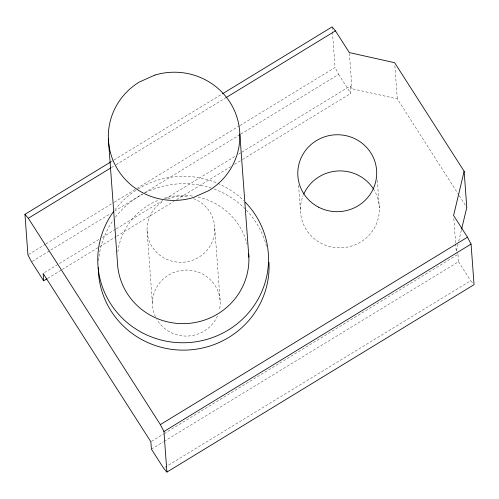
<?xml version="1.0" encoding="UTF-8"?>
<svg xmlns="http://www.w3.org/2000/svg" width="499" height="499" viewBox="0 0 499 499"><rect width="100%" height="100%" fill="white"/><g stroke="black" fill="none" stroke-linecap="round" stroke-linejoin="round"><path stroke-width="0.37" stroke-dasharray="2.5 1.87" d="M458.032 244.142L456.242 251.633L455.681 243.936M458.743 241.148L461.425 229.914M110.703 161.988L113.367 160.366M114.028 159.961L221.724 94.249M111.414 167.564L115.4 165.132M116.067 164.726L225.093 98.203M28.593 254.496L45.216 244.354M45.877 243.949L113.685 202.575M114.352 202.17L239.327 125.91M239.994 125.505L335.06 67.496L332.471 32.273M32.179 261.401L50.125 250.448M50.792 250.043L110.622 213.535M114.608 211.102L143.862 193.25M144.523 192.845L240.256 134.437M240.917 134.031L338.64 74.401L335.06 67.496M44.461 272.622L98.977 239.358M102.301 237.331L115.593 229.216M116.261 228.81L162.793 200.417M165.45 198.795L235.254 156.199M238.578 154.172L241.235 152.551M241.903 152.145L350.261 86.028L351.995 88.741L397.291 98.852L458.837 195.015M47.667 278.373L61.627 269.859M62.288 269.454L116.136 236.595M116.803 236.189L173.97 201.303M176.634 199.681L230.476 166.828M234.468 164.389L241.778 159.929M242.445 159.524L350.803 93.407L350.261 86.028M151.515 441.341L163.485 434.043M164.146 433.637L457.982 254.347L456.934 252.719M151.397 449.125L163.36 441.827M164.028 441.422L458.519 261.726L457.982 254.347M164.888 467.32L470.682 280.731L473.57 284.118M459.255 195.67L466.79 207.447M338.64 74.401L350.803 93.407M458.519 261.726L470.682 280.731M453.816 218.556L455.618 243.169M394.865 65.774L397.291 98.852M377.306 180.264L379.346 207.952M349.4 53.356L351.995 88.741M332.078 26.915L332.415 31.506M298.595 185.403L300.46 210.79M214.776 228.068L220.19 301.858M147.068 230.501L152.488 304.29M117.858 251.995A65.781 64.09 -4.2 0 1 158.875 200.049M164.034 198.271A65.781 64.09 -4.2 0 1 193.668 196.226M198.059 197.049A65.781 64.09 -4.2 0 1 247.092 244.335M114.864 209.817A85.398 83.208 -4.2 0 1 137.381 189.445M138.03 189.046A85.398 83.208 -4.2 0 1 217.146 183.077M217.851 183.376A85.398 83.208 -4.2 0 1 243.693 200.635M98.565 260.659A85.398 83.208 -4.2 0 1 113.591 219.647M115.406 217.196A85.398 83.208 -4.2 0 1 142.539 194.148M145.278 192.733A85.398 83.208 -4.2 0 1 211.183 188.029M214.102 189.04A85.398 83.208 -4.2 0 1 245.839 209.624M246.363 210.173A85.398 83.208 -4.2 0 1 266.647 246.905M155.488 316.821A33.876 33.009 -4.2 0 1 183.008 270.233A33.876 33.009 -4.2 0 1 219.329 310.434M217.489 315.923A33.876 33.009 -4.2 0 1 188.198 336.027A33.876 33.009 -4.2 0 1 156.829 319.391M373.408 188.928A39.465 38.454 -4.2 0 1 343.586 247.654A39.465 38.454 -4.2 0 1 303.105 195.608M193.537 198.602A33.876 33.009 -4.2 0 1 209.019 247.616A33.876 33.009 -4.2 0 1 156.543 252.301A33.876 33.009 -4.2 0 1 163.023 201.322M167.614 198.976A33.876 33.009 -4.2 0 1 188.603 197.105"/><path stroke-width="0.75" d="M222.386 93.843L332.078 26.915L335.44 30.869L349.344 52.588L394.634 62.699L464.132 171.288L453.585 215.474L467.488 237.193L471.068 244.098L474.05 284.68L166.922 472.085L163.56 468.131L151.397 449.125L150.854 441.752L43.132 273.433L43.675 280.812L47 278.779M461.606 229.166L466.79 207.447L464.132 171.288M43.675 280.812L31.512 261.807L27.932 254.902L24.95 214.321L110.703 161.988M24.95 214.321L28.318 218.269L110.747 167.976M225.754 97.798L335.44 30.869M166.922 472.085L163.94 431.504L160.36 424.599L467.488 237.193M163.94 431.504L471.068 244.098M28.318 218.269L160.36 424.599M239.826 133.957L248.876 257.178M108.358 138.678L117.408 261.9A65.781 64.09 -4.2 0 0 187.262 323.502A65.781 64.09 -4.2 0 0 248.633 253.392M245.296 202.245A85.398 83.208 -4.2 0 1 245.67 315.986A85.398 83.208 -4.2 0 1 129.247 324.288A85.398 83.208 -4.2 0 1 113.498 211.651M268.961 262.312A85.398 83.208 -4.2 0 1 186.108 350.098A85.398 83.208 -4.2 0 1 98.297 267.664M303.716 194.167A39.465 38.454 -4.2 0 1 337.018 171.026A39.465 38.454 -4.2 0 1 373.408 188.928M154.983 75.05L139.346 82.017A65.781 64.09 -4.2 0 0 114.196 163.011A65.781 64.09 -4.2 0 0 193.207 197.579L208.844 190.612A65.781 64.09 -4.2 0 0 233.994 109.618A65.781 64.09 -4.2 0 0 154.983 75.05M318.655 207.21A39.465 38.454 -4.2 0 0 376.689 171.799A39.465 38.454 -4.2 0 0 316.397 140.637A39.465 38.454 -4.2 0 0 318.655 207.21"/></g></svg>
